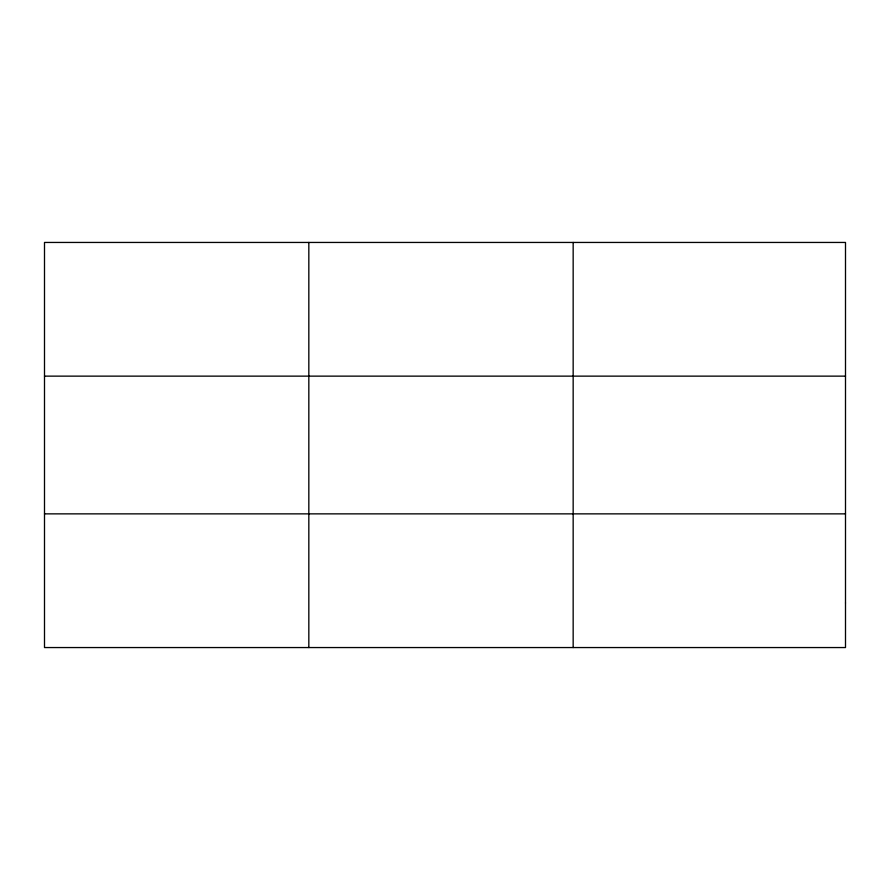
<?xml version="1.0" encoding="UTF-8"?>
<svg xmlns="http://www.w3.org/2000/svg" width="890" height="890" viewBox="0 0 890 890"><rect width="100%" height="100%" fill="white"/><g stroke="black" fill="none" stroke-linecap="round" stroke-linejoin="round"><path stroke-width="1.33" d="M308.83 647.553L308.83 242.447M573.16 647.553L573.16 242.447M44.5 376.136L845.5 376.136M44.5 513.864L845.5 513.864M845.5 602.997L845.5 647.553L44.5 647.553L44.5 242.447L845.5 242.447L845.5 602.997"/></g></svg>
